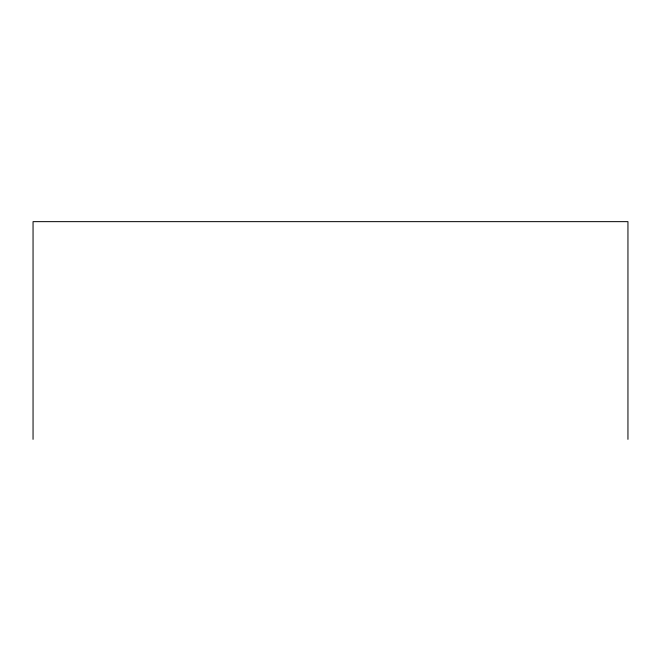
<?xml version="1.0" encoding="UTF-8"?>
<svg xmlns="http://www.w3.org/2000/svg" width="661" height="661" viewBox="0 0 661 661"><rect width="100%" height="100%" fill="white"/><g stroke="black" fill="none" stroke-linecap="round" stroke-linejoin="round"><path stroke-width="0.99" d="M627.95 439.35L627.95 221.65L33.05 221.65L33.05 439.35"/></g></svg>
